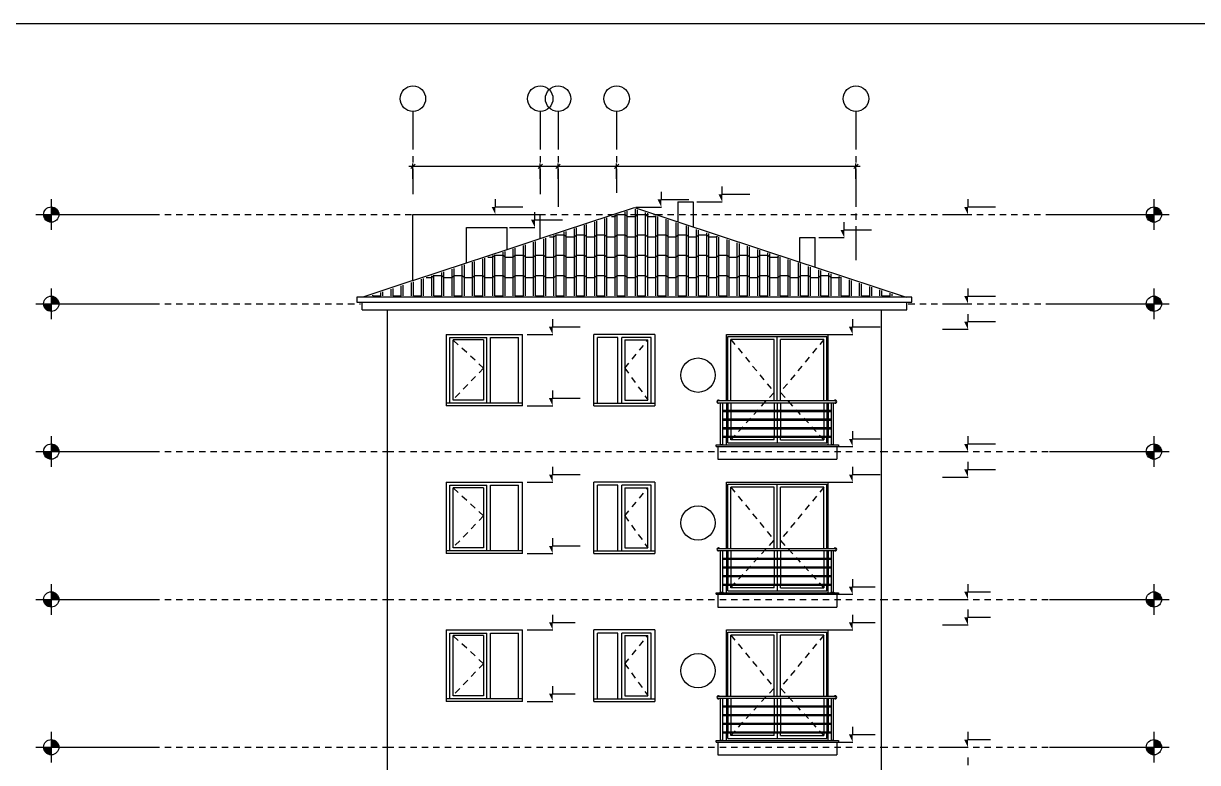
# Model space of a CAD drawing. Header units: metres. Extents: x -220 to 294, y -29 to 18.
# Drawn here: x 76.47 to 99.53, y 3.5 to 18 of the extents above; entities that cross this region are included whole.
import ezdxf

# ---------------------------------------------------------------- set-up
doc = ezdxf.new("R2010")
doc.units = ezdxf.units.M
doc.header["$MEASUREMENT"] = 0
doc.linetypes.add('CENTER2', pattern=[1.125, 0.75, -0.125, 0.125, -0.125])
doc.linetypes.add('DASHED4', pattern=[0.1875, 0.125, -0.0625])
for name, color, linetype in [('Cember', 7, 'Continuous'), ('Cizgi', 7, 'Continuous'), ('Kesit_Kot', 7, 'Continuous'), ('Olculendirme', 7, 'Continuous'), ('Rota', 7, 'Continuous'), ('Standart', 7, 'Continuous'), ('Tarama', 7, 'Continuous')]:
    doc.layers.add(name, color=color, linetype=linetype)

msp = doc.modelspace()

# ---------------------------------------------------------------- hatches: boundary and pattern name
at = {"layer": 'Kesit_Kot', "linetype": 'Continuous', "lineweight": -3}
for points in [[(88.999, 14.397), (88.924, 14.547), (88.999, 14.547)], [(90.194, 14.5), (90.119, 14.65), (90.194, 14.65)], [(85.739, 14.25), (85.664, 14.4), (85.739, 14.4)], [(95.019, 14.25), (94.944, 14.4), (95.019, 14.4)], [(86.514, 14), (86.439, 14.15), (86.514, 14.15)], [(92.588, 13.8), (92.513, 13.95), (92.588, 13.95)], [(95.019, 12.5), (94.944, 12.65), (95.019, 12.65)], [(86.865, 11.9), (86.79, 12.05), (86.865, 12.05)], [(92.755, 11.9), (92.68, 12.05), (92.755, 12.05)], [(95.019, 12), (94.944, 12.15), (95.019, 12.15)], [(86.865, 10.5), (86.79, 10.65), (86.865, 10.65)], [(92.755, 9.7), (92.68, 9.85), (92.755, 9.85)], [(95.019, 9.6), (94.944, 9.75), (95.019, 9.75)], [(95.019, 9.1), (94.944, 9.25), (95.019, 9.25)], [(86.865, 9), (86.79, 9.15), (86.865, 9.15)], [(92.755, 9), (92.68, 9.15), (92.755, 9.15)], [(86.865, 7.6), (86.79, 7.75), (86.865, 7.75)], [(92.755, 6.8), (92.68, 6.95), (92.755, 6.95)], [(95.019, 6.7), (94.944, 6.85), (95.019, 6.85)], [(86.865, 6.1), (86.79, 6.25), (86.865, 6.25)], [(92.755, 6.1), (92.68, 6.25), (92.755, 6.25)], [(95.019, 6.2), (94.944, 6.35), (95.019, 6.35)], [(86.865, 4.7), (86.79, 4.85), (86.865, 4.85)], [(92.755, 3.9), (92.68, 4.05), (92.755, 4.05)], [(95.019, 3.8), (94.944, 3.95), (95.019, 3.95)]]:
    msp.add_hatch(color=216, dxfattribs=at).paths.add_polyline_path(points)
at = {"layer": 'Tarama', "linetype": 'Continuous', "lineweight": -3}
for points in [[(77.167, 14.25), (77.166, 14.267), (77.163, 14.283), (77.159, 14.3), (77.152, 14.315), (77.144, 14.33), (77.134, 14.344), (77.123, 14.356), (77.111, 14.367), (77.097, 14.377), (77.082, 14.385), (77.067, 14.392), (77.05, 14.396), (77.034, 14.399), (77.017, 14.4), (77.017, 14.25)], [(98.82, 14.25), (98.819, 14.267), (98.817, 14.283), (98.812, 14.3), (98.805, 14.315), (98.797, 14.33), (98.788, 14.344), (98.776, 14.356), (98.764, 14.367), (98.75, 14.377), (98.735, 14.385), (98.72, 14.392), (98.704, 14.396), (98.687, 14.399), (98.67, 14.4), (98.67, 14.25)], [(76.867, 14.25), (76.868, 14.233), (76.871, 14.217), (76.875, 14.2), (76.882, 14.185), (76.89, 14.17), (76.9, 14.156), (76.911, 14.144), (76.923, 14.133), (76.937, 14.123), (76.952, 14.115), (76.967, 14.108), (76.984, 14.104), (77, 14.101), (77.017, 14.1), (77.017, 14.25)], [(98.52, 14.25), (98.521, 14.233), (98.524, 14.217), (98.529, 14.2), (98.535, 14.185), (98.543, 14.17), (98.553, 14.156), (98.564, 14.144), (98.577, 14.133), (98.59, 14.123), (98.605, 14.115), (98.621, 14.108), (98.637, 14.104), (98.653, 14.101), (98.67, 14.1), (98.67, 14.25)], [(76.867, 12.5), (76.868, 12.483), (76.871, 12.467), (76.875, 12.45), (76.882, 12.435), (76.89, 12.42), (76.9, 12.406), (76.911, 12.394), (76.923, 12.383), (76.937, 12.373), (76.952, 12.365), (76.967, 12.358), (76.984, 12.354), (77, 12.351), (77.017, 12.35), (77.017, 12.5)], [(77.167, 12.5), (77.166, 12.517), (77.163, 12.533), (77.159, 12.55), (77.152, 12.565), (77.144, 12.58), (77.134, 12.594), (77.123, 12.606), (77.111, 12.617), (77.097, 12.627), (77.082, 12.635), (77.067, 12.642), (77.05, 12.646), (77.034, 12.649), (77.017, 12.65), (77.017, 12.5)], [(98.52, 12.5), (98.521, 12.483), (98.524, 12.467), (98.529, 12.45), (98.535, 12.435), (98.543, 12.42), (98.553, 12.406), (98.564, 12.394), (98.577, 12.383), (98.59, 12.373), (98.605, 12.365), (98.621, 12.358), (98.637, 12.354), (98.653, 12.351), (98.67, 12.35), (98.67, 12.5)], [(98.82, 12.5), (98.819, 12.517), (98.817, 12.533), (98.812, 12.55), (98.805, 12.565), (98.797, 12.58), (98.788, 12.594), (98.776, 12.606), (98.764, 12.617), (98.75, 12.627), (98.735, 12.635), (98.72, 12.642), (98.704, 12.646), (98.687, 12.649), (98.67, 12.65), (98.67, 12.5)], [(77.167, 9.6), (77.166, 9.617), (77.163, 9.633), (77.159, 9.65), (77.152, 9.665), (77.144, 9.68), (77.134, 9.694), (77.123, 9.706), (77.111, 9.717), (77.097, 9.727), (77.082, 9.735), (77.067, 9.742), (77.05, 9.746), (77.034, 9.749), (77.017, 9.75), (77.017, 9.6)], [(98.82, 9.6), (98.819, 9.617), (98.817, 9.633), (98.812, 9.65), (98.805, 9.665), (98.797, 9.68), (98.788, 9.694), (98.776, 9.706), (98.764, 9.717), (98.75, 9.727), (98.735, 9.735), (98.72, 9.742), (98.704, 9.746), (98.687, 9.749), (98.67, 9.75), (98.67, 9.6)], [(76.867, 9.6), (76.868, 9.583), (76.871, 9.567), (76.875, 9.55), (76.882, 9.535), (76.89, 9.52), (76.9, 9.506), (76.911, 9.494), (76.923, 9.483), (76.937, 9.473), (76.952, 9.465), (76.967, 9.458), (76.984, 9.454), (77, 9.451), (77.017, 9.45), (77.017, 9.6)], [(98.52, 9.6), (98.521, 9.583), (98.524, 9.567), (98.529, 9.55), (98.535, 9.535), (98.543, 9.52), (98.553, 9.506), (98.564, 9.494), (98.577, 9.483), (98.59, 9.473), (98.605, 9.465), (98.621, 9.458), (98.637, 9.454), (98.653, 9.451), (98.67, 9.45), (98.67, 9.6)], [(76.867, 6.7), (76.868, 6.683), (76.871, 6.667), (76.875, 6.65), (76.882, 6.635), (76.89, 6.62), (76.9, 6.606), (76.911, 6.594), (76.923, 6.583), (76.937, 6.573), (76.952, 6.565), (76.967, 6.558), (76.984, 6.554), (77, 6.551), (77.017, 6.55), (77.017, 6.7)], [(77.167, 6.7), (77.166, 6.717), (77.163, 6.733), (77.159, 6.75), (77.152, 6.765), (77.144, 6.78), (77.134, 6.794), (77.123, 6.806), (77.111, 6.817), (77.097, 6.827), (77.082, 6.835), (77.067, 6.842), (77.05, 6.846), (77.034, 6.849), (77.017, 6.85), (77.017, 6.7)], [(98.52, 6.7), (98.521, 6.683), (98.524, 6.667), (98.529, 6.65), (98.535, 6.635), (98.543, 6.62), (98.553, 6.606), (98.564, 6.594), (98.577, 6.583), (98.59, 6.573), (98.605, 6.565), (98.621, 6.558), (98.637, 6.554), (98.653, 6.551), (98.67, 6.55), (98.67, 6.7)], [(98.82, 6.7), (98.819, 6.717), (98.817, 6.733), (98.812, 6.75), (98.805, 6.765), (98.797, 6.78), (98.788, 6.794), (98.776, 6.806), (98.764, 6.817), (98.75, 6.827), (98.735, 6.835), (98.72, 6.842), (98.704, 6.846), (98.687, 6.849), (98.67, 6.85), (98.67, 6.7)], [(77.167, 3.8), (77.166, 3.817), (77.163, 3.833), (77.159, 3.85), (77.152, 3.865), (77.144, 3.88), (77.134, 3.894), (77.123, 3.906), (77.111, 3.917), (77.097, 3.927), (77.082, 3.935), (77.067, 3.942), (77.05, 3.946), (77.034, 3.949), (77.017, 3.95), (77.017, 3.8)], [(98.82, 3.8), (98.819, 3.817), (98.817, 3.833), (98.812, 3.85), (98.805, 3.865), (98.797, 3.88), (98.788, 3.894), (98.776, 3.906), (98.764, 3.917), (98.75, 3.927), (98.735, 3.935), (98.72, 3.942), (98.704, 3.946), (98.687, 3.949), (98.67, 3.95), (98.67, 3.8)], [(76.867, 3.8), (76.868, 3.783), (76.871, 3.767), (76.875, 3.75), (76.882, 3.735), (76.89, 3.72), (76.9, 3.706), (76.911, 3.694), (76.923, 3.683), (76.937, 3.673), (76.952, 3.665), (76.967, 3.658), (76.984, 3.654), (77, 3.651), (77.017, 3.65), (77.017, 3.8)], [(98.52, 3.8), (98.521, 3.783), (98.524, 3.767), (98.529, 3.75), (98.535, 3.735), (98.543, 3.72), (98.553, 3.706), (98.564, 3.694), (98.577, 3.683), (98.59, 3.673), (98.605, 3.665), (98.621, 3.658), (98.637, 3.654), (98.653, 3.651), (98.67, 3.65), (98.67, 3.8)]]:
    msp.add_hatch(color=216, dxfattribs=at).paths.add_polyline_path(points)

# ---------------------------------------------------------------- linework, layer by layer
at = {"layer": 'Cember', "color": 237, "linetype": 'Continuous', "lineweight": -3}
for centre in [(89.717, 11.1), (89.717, 8.2), (89.717, 5.3)]:
    msp.add_circle(centre, 0.337, dxfattribs=at)
at = {"layer": 'Cizgi', "color": 18, "linetype": 'Continuous', "lineweight": -3}
msp.add_lwpolyline([(51.917, 18), (172.317, 18)], dxfattribs=at)
at = {"layer": 'Cizgi', "color": 98, "linetype": 'Continuous', "lineweight": -3}
for points in [[(86.619, 13.78), (88.469, 14.39)], [(88.469, 14.39), (89.319, 14.11)], [(89.319, 14.11), (91.719, 13.318)], [(85.969, 13.565), (86.619, 13.78)], [(85.169, 13.301), (85.969, 13.565)], [(84.119, 12.955), (85.169, 13.301)], [(91.719, 13.318), (92.019, 13.219)], [(92.019, 13.219), (93.803, 12.63)], [(84.119, 12.955), (83.134, 12.63)], [(83.119, 12.38), (83.119, 12.48)], [(83.119, 12.38), (83.119, 12.48)], [(83.119, 12.38), (83.119, 12.48)], [(83.119, 12.38), (83.119, 12.48)], [(93.819, 12.38), (93.819, 12.48)], [(93.819, 12.38), (93.819, 12.48)], [(83.119, 12.38), (83.619, 12.38)], [(83.119, 12.38), (83.619, 12.38)], [(83.119, 12.38), (83.619, 12.38)], [(83.119, 12.38), (83.619, 12.38)], [(83.619, 12.38), (93.319, 12.38)], [(93.319, 12.38), (93.819, 12.38)], [(93.319, 12.38), (93.819, 12.38)]]:
    msp.add_lwpolyline(points, dxfattribs=at)
at = {"layer": 'Cizgi', "color": 118, "linetype": 'Continuous', "lineweight": -3}
for points in [[(89.319, 14.5), (89.619, 14.5)], [(89.319, 14.5), (89.319, 14.11)], [(89.619, 14.5), (89.619, 14.011)], [(84.119, 14.25), (86.619, 14.25)], [(84.119, 12.955), (84.119, 14.25)], [(86.619, 13.78), (86.619, 14.25)], [(85.169, 14), (85.969, 14)], [(85.169, 13.301), (85.169, 14)], [(85.969, 13.565), (85.969, 14)], [(91.719, 13.8), (92.019, 13.8)], [(91.719, 13.318), (91.719, 13.8)], [(92.019, 13.219), (92.019, 13.8)], [(84.769, 11.9), (86.269, 11.9)], [(84.769, 11.9), (84.769, 10.5)], [(84.844, 11.84), (85.569, 11.84)], [(84.844, 10.55), (84.844, 11.84)], [(84.906, 10.61), (84.906, 11.79)], [(85.506, 11.79), (84.906, 11.79)], [(85.506, 11.79), (85.506, 10.61)], [(85.569, 10.55), (85.569, 11.84)], [(85.644, 11.84), (86.194, 11.84)], [(85.644, 10.55), (85.644, 11.84)], [(86.194, 10.55), (86.194, 11.84)], [(86.269, 10.5), (86.269, 11.9)], [(85.506, 10.61), (84.906, 10.61)], [(86.269, 10.55), (84.769, 10.55)], [(86.269, 10.5), (84.769, 10.5)], [(84.769, 9), (86.269, 9)], [(84.769, 9), (84.769, 7.6)], [(86.269, 7.6), (86.269, 9)], [(84.844, 8.94), (85.569, 8.94)], [(84.844, 7.65), (84.844, 8.94)], [(84.906, 7.71), (84.906, 8.89)], [(85.506, 8.89), (84.906, 8.89)], [(85.506, 8.89), (85.506, 7.71)], [(85.569, 7.65), (85.569, 8.94)], [(85.644, 8.94), (86.194, 8.94)], [(85.644, 7.65), (85.644, 8.94)], [(86.194, 7.65), (86.194, 8.94)], [(86.269, 7.65), (84.769, 7.65)], [(85.506, 7.71), (84.906, 7.71)], [(86.269, 7.6), (84.769, 7.6)], [(84.769, 6.1), (86.269, 6.1)], [(84.769, 6.1), (84.769, 4.7)], [(84.844, 6.04), (85.569, 6.04)], [(84.844, 4.75), (84.844, 6.04)], [(85.569, 4.75), (85.569, 6.04)], [(85.644, 6.04), (86.194, 6.04)], [(85.644, 4.75), (85.644, 6.04)], [(86.194, 4.75), (86.194, 6.04)], [(86.269, 4.7), (86.269, 6.1)], [(84.906, 4.81), (84.906, 5.99)], [(85.506, 5.99), (84.906, 5.99)], [(85.506, 5.99), (85.506, 4.81)], [(86.269, 4.75), (84.769, 4.75)], [(86.269, 4.7), (84.769, 4.7)], [(85.506, 4.81), (84.906, 4.81)]]:
    msp.add_lwpolyline(points, dxfattribs=at)
at = {"layer": 'Cizgi', "color": 73, "linetype": 'DASHED4', "lineweight": -3}
for points in [[(77.669, 14.25), (84.119, 14.25)], [(84.119, 14.25), (88.894, 14.25)], [(88.894, 14.25), (97.019, 14.25)], [(77.669, 12.5), (83.09, 12.5)], [(93.847, 12.5), (97.019, 12.5)], [(77.669, 9.6), (83.619, 9.6)], [(83.619, 9.6), (93.319, 9.6)], [(93.319, 9.6), (97.019, 9.6)], [(77.669, 6.7), (83.619, 6.7)], [(83.619, 6.7), (93.319, 6.7)], [(93.319, 6.7), (97.019, 6.7)], [(77.669, 3.8), (83.619, 3.8)], [(83.619, 3.8), (93.319, 3.8)], [(93.319, 3.8), (97.019, 3.8)]]:
    msp.add_lwpolyline(points, dxfattribs=at)
at = {"layer": 'Cizgi', "color": 158, "linetype": 'Continuous', "lineweight": -3}
for points in [[(83.019, 12.53), (93.919, 12.53)], [(83.119, 12.38), (83.119, 12.53)], [(93.819, 12.38), (93.819, 12.53)], [(83.119, 12.38), (83.619, 12.38)], [(83.619, 12.38), (93.819, 12.38)], [(83.619, -2.5), (83.619, 12.38)], [(93.319, -2.5), (93.319, 12.38)]]:
    msp.add_lwpolyline(points, dxfattribs=at)
at = {"layer": 'Cizgi', "color": 7, "linetype": 'Continuous', "lineweight": -3}
for points in [[(93.819, 12.53), (93.919, 12.53)], [(93.919, 12.53), (93.919, 12.63)]]:
    msp.add_lwpolyline(points, dxfattribs=at)
at = {"layer": 'Cizgi', "color": 28, "linetype": 'DASHED4', "lineweight": -3}
for points in [[(85.506, 11.239), (84.906, 11.79)], [(85.506, 11.239), (84.906, 10.615)], [(85.506, 8.339), (84.906, 8.89)], [(85.506, 8.339), (84.906, 7.715)], [(85.506, 5.439), (84.906, 5.99)], [(85.506, 5.439), (84.906, 4.815)]]:
    msp.add_lwpolyline(points, dxfattribs=at)
at = {"layer": 'Kesit_Kot', "color": 216, "linetype": 'Continuous', "lineweight": -3}
for points in [[(90.194, 14.65), (90.194, 14.8)], [(85.739, 14.4), (85.739, 14.55)], [(88.999, 14.547), (88.999, 14.697)], [(88.999, 14.547), (89.538, 14.547)], [(90.194, 14.65), (90.733, 14.65)], [(95.019, 14.4), (95.019, 14.55)], [(85.739, 14.4), (86.278, 14.4)], [(86.514, 14.15), (86.514, 14.3)], [(88.499, 14.397), (88.999, 14.397)], [(89.694, 14.5), (90.194, 14.5)], [(95.019, 14.4), (95.558, 14.4)], [(85.239, 14.25), (85.739, 14.25)], [(86.514, 14.15), (87.053, 14.15)], [(92.588, 13.95), (92.588, 14.1)], [(94.519, 14.25), (95.019, 14.25)], [(86.014, 14), (86.514, 14)], [(92.588, 13.95), (93.127, 13.95)], [(92.088, 13.8), (92.588, 13.8)], [(95.019, 12.65), (95.019, 12.8)], [(94.519, 12.5), (95.019, 12.5)], [(95.019, 12.65), (95.558, 12.65)], [(95.019, 12.15), (95.019, 12.3)], [(86.865, 12.05), (86.865, 12.2)], [(86.865, 12.05), (87.404, 12.05)], [(92.755, 12.05), (92.755, 12.2)], [(92.755, 12.05), (93.294, 12.05)], [(94.519, 12), (95.019, 12)], [(95.019, 12.15), (95.558, 12.15)], [(86.365, 11.9), (86.865, 11.9)], [(92.255, 11.9), (92.755, 11.9)], [(86.865, 10.65), (86.865, 10.8)], [(86.865, 10.65), (87.404, 10.65)], [(86.365, 10.5), (86.865, 10.5)], [(92.755, 9.85), (92.755, 10)], [(92.255, 9.7), (92.755, 9.7)], [(92.755, 9.85), (93.294, 9.85)], [(95.019, 9.75), (95.019, 9.9)], [(95.019, 9.75), (95.558, 9.75)], [(94.519, 9.6), (95.019, 9.6)], [(86.865, 9.15), (86.865, 9.3)], [(92.755, 9.15), (92.755, 9.3)], [(95.019, 9.25), (95.019, 9.4)], [(95.019, 9.25), (95.558, 9.25)], [(86.365, 9), (86.865, 9)], [(86.865, 9.15), (87.404, 9.15)], [(92.255, 9), (92.755, 9)], [(92.755, 9.15), (93.294, 9.15)], [(94.519, 9.1), (95.019, 9.1)], [(86.865, 7.75), (86.865, 7.9)], [(86.865, 7.75), (87.404, 7.75)], [(86.365, 7.6), (86.865, 7.6)], [(92.755, 6.95), (92.755, 7.1)], [(92.755, 6.95), (93.197, 6.95)], [(95.019, 6.85), (95.019, 7)], [(92.255, 6.8), (92.755, 6.8)], [(94.519, 6.7), (95.019, 6.7)], [(95.019, 6.85), (95.461, 6.85)], [(95.019, 6.35), (95.019, 6.5)], [(86.865, 6.25), (86.865, 6.4)], [(86.865, 6.25), (87.306, 6.25)], [(92.755, 6.25), (92.755, 6.4)], [(92.755, 6.25), (93.197, 6.25)], [(95.019, 6.35), (95.461, 6.35)], [(86.365, 6.1), (86.865, 6.1)], [(92.255, 6.1), (92.755, 6.1)], [(94.519, 6.2), (95.019, 6.2)], [(86.865, 4.85), (86.865, 5)], [(86.865, 4.85), (87.306, 4.85)], [(86.365, 4.7), (86.865, 4.7)], [(92.755, 4.05), (92.755, 4.2)], [(92.755, 4.05), (93.197, 4.05)], [(95.019, 3.95), (95.019, 4.1)], [(95.019, 3.95), (95.461, 3.95)], [(92.255, 3.9), (92.755, 3.9)], [(94.519, 3.8), (95.019, 3.8)], [(95.019, 3.45), (95.019, 3.6)]]:
    msp.add_lwpolyline(points, dxfattribs=at)
at = {"layer": 'Olculendirme', "color": 59, "linetype": 'Continuous', "lineweight": -3}
for points in [[(84.161, 15.242), (84.076, 15.158)], [(86.661, 15.242), (86.576, 15.158)], [(87.011, 15.242), (86.926, 15.158)], [(88.161, 15.242), (88.076, 15.158)], [(92.861, 15.242), (92.776, 15.158)]]:
    msp.add_lwpolyline(points, dxfattribs=at)
at = {"layer": 'Olculendirme', "color": 47, "linetype": 'Continuous', "lineweight": -3}
for points in [[(84.119, 14.95), (84.119, 15.25)], [(86.619, 14.95), (86.619, 15.25)], [(86.969, 14.95), (86.969, 15.25)], [(88.119, 14.95), (88.119, 15.25)], [(92.819, 14.95), (92.819, 15.25)], [(84.039, 15.2), (92.899, 15.2)]]:
    msp.add_lwpolyline(points, dxfattribs=at)
at = {"layer": 'Rota', "color": 158, "linetype": 'Continuous', "lineweight": -3}
for points in [[(83.119, 12.63), (83.019, 12.63)], [(83.019, 12.63), (83.019, 12.53)], [(93.919, 12.63), (83.119, 12.63)]]:
    msp.add_lwpolyline(points, dxfattribs=at)
at = {"layer": 'Standart', "color": 251, "linetype": 'CENTER2', "lineweight": -3}
for points in [[(84.119, 16.275), (84.119, 14.65)], [(86.619, 16.275), (86.619, 14.65)], [(86.969, 16.275), (86.969, 14.295)], [(88.119, 16.275), (88.119, 14.675)], [(92.819, 16.275), (92.819, 13.355)]]:
    msp.add_lwpolyline(points, dxfattribs=at)
at = {"layer": 'Standart', "color": 216, "linetype": 'Continuous', "lineweight": -3}
for points in [[(77.017, 14.55), (77.017, 13.95)], [(98.67, 14.55), (98.67, 13.95)], [(76.717, 14.25), (77.317, 14.25)], [(77.317, 14.25), (79.069, 14.25)], [(96.619, 14.25), (98.37, 14.25)], [(98.37, 14.25), (98.97, 14.25)], [(77.017, 12.8), (77.017, 12.2)], [(98.67, 12.8), (98.67, 12.2)], [(76.717, 12.5), (77.317, 12.5)], [(77.317, 12.5), (79.069, 12.5)], [(96.619, 12.5), (98.37, 12.5)], [(98.37, 12.5), (98.97, 12.5)], [(77.017, 9.9), (77.017, 9.3)], [(98.67, 9.9), (98.67, 9.3)], [(76.717, 9.6), (77.317, 9.6)], [(77.317, 9.6), (79.069, 9.6)], [(96.619, 9.6), (98.37, 9.6)], [(98.37, 9.6), (98.97, 9.6)], [(77.017, 7), (77.017, 6.4)], [(98.67, 7), (98.67, 6.4)], [(76.717, 6.7), (77.317, 6.7)], [(77.317, 6.7), (79.069, 6.7)], [(96.619, 6.7), (98.37, 6.7)], [(98.37, 6.7), (98.97, 6.7)], [(77.017, 4.1), (77.017, 3.5)], [(98.67, 4.1), (98.67, 3.5)], [(76.717, 3.8), (77.317, 3.8)], [(77.317, 3.8), (79.069, 3.8)], [(96.619, 3.8), (98.37, 3.8)], [(98.37, 3.8), (98.97, 3.8)]]:
    msp.add_lwpolyline(points, dxfattribs=at)
at = {"layer": 'Standart', "color": 118, "linetype": 'Continuous', "lineweight": -3}
for points in [[(87.669, 10.5), (87.669, 11.9)], [(88.869, 11.9), (87.669, 11.9)], [(88.144, 11.84), (87.744, 11.84)], [(87.744, 10.55), (87.744, 11.84)], [(88.144, 10.55), (88.144, 11.84)], [(88.794, 11.84), (88.219, 11.84)], [(88.219, 10.55), (88.219, 11.84)], [(88.281, 11.79), (88.281, 10.61)], [(88.281, 11.79), (88.731, 11.79)], [(88.731, 10.61), (88.731, 11.79)], [(88.794, 10.55), (88.794, 11.84)], [(88.869, 11.9), (88.869, 10.5)], [(90.3, 11.86), (92.248, 11.86)], [(90.3, 10.6), (90.3, 11.86)], [(91.214, 11.8), (90.36, 11.8)], [(90.36, 10.6), (90.36, 11.8)], [(91.214, 10.6), (91.214, 11.8)], [(91.274, 10.6), (91.274, 11.86)], [(92.188, 11.8), (91.334, 11.8)], [(91.334, 10.6), (91.334, 11.8)], [(92.188, 10.6), (92.188, 11.8)], [(92.248, 10.6), (92.248, 11.86)], [(88.281, 10.61), (88.731, 10.61)], [(87.669, 10.55), (88.869, 10.55)], [(87.669, 10.5), (88.869, 10.5)], [(90.3, 10.56), (90.3, 10.41)], [(90.3, 10.39), (90.3, 10.24)], [(90.36, 10.56), (90.36, 10.41)], [(90.36, 10.39), (90.36, 10.24)], [(91.214, 10.56), (91.214, 10.41)], [(91.214, 10.39), (91.214, 10.24)], [(91.274, 10.56), (91.274, 10.41)], [(91.274, 10.39), (91.274, 10.24)], [(91.334, 10.56), (91.334, 10.41)], [(91.334, 10.39), (91.334, 10.24)], [(92.188, 10.56), (92.188, 10.41)], [(92.188, 10.39), (92.188, 10.24)], [(92.248, 10.56), (92.248, 10.41)], [(92.248, 10.39), (92.248, 10.24)], [(90.3, 10.22), (90.3, 10.07)], [(90.36, 10.22), (90.36, 10.07)], [(91.214, 10.22), (91.214, 10.07)], [(91.274, 10.22), (91.274, 10.07)], [(91.334, 10.22), (91.334, 10.07)], [(92.188, 10.22), (92.188, 10.07)], [(92.248, 10.22), (92.248, 10.07)], [(90.3, 10.05), (90.3, 9.901)], [(90.36, 10.05), (90.36, 9.901)], [(91.214, 10.05), (91.214, 9.901)], [(91.274, 10.05), (91.274, 9.901)], [(91.334, 10.05), (91.334, 9.901)], [(92.188, 10.05), (92.188, 9.901)], [(92.248, 10.05), (92.248, 9.901)], [(90.3, 9.77), (90.3, 9.881)], [(90.3, 9.77), (92.248, 9.77)], [(90.36, 9.83), (90.36, 9.881)], [(91.214, 9.83), (90.36, 9.83)], [(91.214, 9.83), (91.214, 9.881)], [(91.274, 9.881), (91.274, 9.77)], [(91.334, 9.83), (91.334, 9.881)], [(91.334, 9.83), (92.188, 9.83)], [(92.188, 9.881), (92.188, 9.83)], [(92.248, 9.77), (92.248, 9.881)], [(87.669, 7.6), (87.669, 9)], [(88.869, 9), (87.669, 9)], [(88.869, 9), (88.869, 7.6)], [(88.144, 8.94), (87.744, 8.94)], [(87.744, 7.65), (87.744, 8.94)], [(88.144, 7.65), (88.144, 8.94)], [(88.794, 8.94), (88.219, 8.94)], [(88.219, 7.65), (88.219, 8.94)], [(88.281, 8.89), (88.281, 7.71)], [(88.281, 8.89), (88.731, 8.89)], [(88.731, 7.71), (88.731, 8.89)], [(88.794, 7.65), (88.794, 8.94)], [(90.3, 8.96), (92.248, 8.96)], [(90.3, 7.7), (90.3, 8.96)], [(91.214, 8.9), (90.36, 8.9)], [(90.36, 7.7), (90.36, 8.9)], [(91.214, 7.7), (91.214, 8.9)], [(91.274, 7.7), (91.274, 8.96)], [(92.188, 8.9), (91.334, 8.9)], [(91.334, 7.7), (91.334, 8.9)], [(92.188, 7.7), (92.188, 8.9)], [(92.248, 7.7), (92.248, 8.96)], [(87.669, 7.65), (88.869, 7.65)], [(88.281, 7.71), (88.731, 7.71)], [(90.3, 7.66), (90.3, 7.51)], [(90.36, 7.66), (90.36, 7.51)], [(91.214, 7.66), (91.214, 7.51)], [(91.274, 7.66), (91.274, 7.51)], [(91.334, 7.66), (91.334, 7.51)], [(92.188, 7.66), (92.188, 7.51)], [(92.248, 7.66), (92.248, 7.51)], [(87.669, 7.6), (88.869, 7.6)], [(90.3, 7.49), (90.3, 7.34)], [(90.36, 7.49), (90.36, 7.34)], [(91.214, 7.49), (91.214, 7.34)], [(91.274, 7.49), (91.274, 7.34)], [(91.334, 7.49), (91.334, 7.34)], [(92.188, 7.49), (92.188, 7.34)], [(92.248, 7.49), (92.248, 7.34)], [(90.3, 7.32), (90.3, 7.17)], [(90.3, 7.15), (90.3, 7.001)], [(90.36, 7.32), (90.36, 7.17)], [(90.36, 7.15), (90.36, 7.001)], [(91.214, 7.32), (91.214, 7.17)], [(91.214, 7.15), (91.214, 7.001)], [(91.274, 7.32), (91.274, 7.17)], [(91.274, 7.15), (91.274, 7.001)], [(91.334, 7.32), (91.334, 7.17)], [(91.334, 7.15), (91.334, 7.001)], [(92.188, 7.32), (92.188, 7.17)], [(92.188, 7.15), (92.188, 7.001)], [(92.248, 7.32), (92.248, 7.17)], [(92.248, 7.15), (92.248, 7.001)], [(90.3, 6.87), (90.3, 6.981)], [(90.36, 6.93), (90.36, 6.981)], [(91.214, 6.93), (90.36, 6.93)], [(91.214, 6.93), (91.214, 6.981)], [(91.274, 6.981), (91.274, 6.87)], [(91.334, 6.93), (91.334, 6.981)], [(91.334, 6.93), (92.188, 6.93)], [(92.188, 6.981), (92.188, 6.93)], [(92.248, 6.87), (92.248, 6.981)], [(90.3, 6.87), (92.248, 6.87)], [(87.669, 4.7), (87.669, 6.1)], [(88.869, 6.1), (87.669, 6.1)], [(88.144, 6.04), (87.744, 6.04)], [(87.744, 4.75), (87.744, 6.04)], [(88.144, 4.75), (88.144, 6.04)], [(88.794, 6.04), (88.219, 6.04)], [(88.219, 4.75), (88.219, 6.04)], [(88.794, 4.75), (88.794, 6.04)], [(88.869, 6.1), (88.869, 4.7)], [(90.3, 6.06), (92.248, 6.06)], [(90.3, 4.8), (90.3, 6.06)], [(91.214, 6), (90.36, 6)], [(90.36, 4.8), (90.36, 6)], [(91.214, 4.8), (91.214, 6)], [(91.274, 4.8), (91.274, 6.06)], [(92.188, 6), (91.334, 6)], [(91.334, 4.8), (91.334, 6)], [(92.188, 4.8), (92.188, 6)], [(92.248, 4.8), (92.248, 6.06)], [(88.281, 5.99), (88.281, 4.81)], [(88.281, 5.99), (88.731, 5.99)], [(88.731, 4.81), (88.731, 5.99)], [(87.669, 4.75), (88.869, 4.75)], [(87.669, 4.7), (88.869, 4.7)], [(88.281, 4.81), (88.731, 4.81)], [(90.3, 4.76), (90.3, 4.61)], [(90.36, 4.76), (90.36, 4.61)], [(91.214, 4.76), (91.214, 4.61)], [(91.274, 4.76), (91.274, 4.61)], [(91.334, 4.76), (91.334, 4.61)], [(92.188, 4.76), (92.188, 4.61)], [(92.248, 4.76), (92.248, 4.61)], [(90.3, 4.59), (90.3, 4.44)], [(90.3, 4.42), (90.3, 4.27)], [(90.36, 4.59), (90.36, 4.44)], [(90.36, 4.42), (90.36, 4.27)], [(91.214, 4.59), (91.214, 4.44)], [(91.214, 4.42), (91.214, 4.27)], [(91.274, 4.59), (91.274, 4.44)], [(91.274, 4.42), (91.274, 4.27)], [(91.334, 4.59), (91.334, 4.44)], [(91.334, 4.42), (91.334, 4.27)], [(92.188, 4.59), (92.188, 4.44)], [(92.188, 4.42), (92.188, 4.27)], [(92.248, 4.59), (92.248, 4.44)], [(92.248, 4.42), (92.248, 4.27)], [(90.3, 4.25), (90.3, 4.101)], [(90.36, 4.25), (90.36, 4.101)], [(91.214, 4.25), (91.214, 4.101)], [(91.274, 4.25), (91.274, 4.101)], [(91.334, 4.25), (91.334, 4.101)], [(92.188, 4.25), (92.188, 4.101)], [(92.248, 4.25), (92.248, 4.101)], [(90.3, 3.97), (90.3, 4.081)], [(90.3, 3.97), (92.248, 3.97)], [(90.36, 4.03), (90.36, 4.081)], [(91.214, 4.03), (90.36, 4.03)], [(91.214, 4.03), (91.214, 4.081)], [(91.274, 4.081), (91.274, 3.97)], [(91.334, 4.03), (91.334, 4.081)], [(91.334, 4.03), (92.188, 4.03)], [(92.188, 4.081), (92.188, 4.03)], [(92.248, 3.97), (92.248, 4.081)]]:
    msp.add_lwpolyline(points, dxfattribs=at)
at = {"layer": 'Standart', "color": 28, "linetype": 'DASHED4', "lineweight": -3}
for points in [[(88.281, 11.239), (88.731, 11.79)], [(90.36, 11.8), (91.214, 10.765)], [(92.188, 11.8), (91.334, 10.765)], [(88.281, 11.239), (88.731, 10.615)], [(90.36, 9.83), (91.214, 10.765)], [(92.188, 9.83), (91.334, 10.765)], [(88.281, 8.339), (88.731, 8.89)], [(90.36, 8.9), (91.214, 7.865)], [(92.188, 8.9), (91.334, 7.865)], [(88.281, 8.339), (88.731, 7.715)], [(90.36, 6.93), (91.214, 7.865)], [(92.188, 6.93), (91.334, 7.865)], [(90.36, 6), (91.214, 4.965)], [(92.188, 6), (91.334, 4.965)], [(88.281, 5.439), (88.731, 5.99)], [(88.281, 5.439), (88.731, 4.815)], [(90.36, 4.03), (91.214, 4.965)], [(92.188, 4.03), (91.334, 4.965)]]:
    msp.add_lwpolyline(points, dxfattribs=at)
at = {"layer": 'Standart', "color": 178, "linetype": 'Continuous', "lineweight": -3}
for points in [[(90.274, 11.9), (92.274, 11.9)], [(90.274, 10.6), (90.274, 11.9)], [(92.274, 10.6), (92.274, 11.9)], [(90.274, 10.56), (90.274, 10.41)], [(90.274, 10.39), (90.274, 10.24)], [(92.274, 10.56), (92.274, 10.41)], [(92.274, 10.39), (92.274, 10.24)], [(90.274, 10.22), (90.274, 10.07)], [(92.274, 10.22), (92.274, 10.07)], [(90.274, 10.05), (90.274, 9.901)], [(92.274, 10.05), (92.274, 9.901)], [(90.274, 9.73), (90.274, 9.881)], [(92.274, 9.73), (92.274, 9.881)], [(90.274, 9), (92.274, 9)], [(90.274, 7.7), (90.274, 9)], [(92.274, 7.7), (92.274, 9)], [(90.274, 7.66), (90.274, 7.51)], [(92.274, 7.66), (92.274, 7.51)], [(90.274, 7.49), (90.274, 7.34)], [(92.274, 7.49), (92.274, 7.34)], [(90.274, 7.32), (90.274, 7.17)], [(90.274, 7.15), (90.274, 7.001)], [(92.274, 7.32), (92.274, 7.17)], [(92.274, 7.15), (92.274, 7.001)], [(90.274, 6.83), (90.274, 6.981)], [(92.274, 6.83), (92.274, 6.981)], [(90.274, 6.1), (92.274, 6.1)], [(90.274, 4.8), (90.274, 6.1)], [(92.274, 4.8), (92.274, 6.1)], [(90.274, 4.76), (90.274, 4.61)], [(92.274, 4.76), (92.274, 4.61)], [(90.274, 4.59), (90.274, 4.44)], [(90.274, 4.42), (90.274, 4.27)], [(92.274, 4.59), (92.274, 4.44)], [(92.274, 4.42), (92.274, 4.27)], [(90.274, 4.25), (90.274, 4.101)], [(92.274, 4.25), (92.274, 4.101)], [(90.274, 3.93), (90.274, 4.081)], [(92.274, 3.93), (92.274, 4.081)]]:
    msp.add_lwpolyline(points, dxfattribs=at)
at = {"layer": 'Standart', "color": 198, "linetype": 'Continuous', "lineweight": -3}
for points in [[(90.114, 10.6), (92.414, 10.6)], [(90.115, 10.56), (92.413, 10.56)], [(90.155, 10.56), (90.155, 9.74)], [(90.195, 10.56), (90.195, 9.74)], [(90.195, 10.41), (92.333, 10.41)], [(90.195, 10.39), (92.333, 10.39)], [(92.333, 10.56), (92.333, 9.74)], [(92.373, 10.56), (92.373, 9.74)], [(90.195, 10.24), (92.333, 10.24)], [(90.195, 10.22), (92.333, 10.22)], [(90.195, 10.07), (92.333, 10.07)], [(90.195, 10.05), (92.333, 10.05)], [(90.074, 9.7), (90.074, 9.73)], [(90.074, 9.73), (92.474, 9.73)], [(90.074, 9.7), (92.474, 9.7)], [(90.104, 9.7), (90.104, 9.45)], [(90.145, 9.74), (90.205, 9.74)], [(90.145, 9.74), (90.145, 9.73)], [(90.195, 9.901), (92.333, 9.901)], [(90.195, 9.881), (92.333, 9.881)], [(90.205, 9.74), (90.205, 9.73)], [(92.323, 9.74), (92.383, 9.74)], [(92.323, 9.74), (92.323, 9.73)], [(92.383, 9.74), (92.383, 9.73)], [(92.444, 9.7), (92.444, 9.45)], [(92.474, 9.73), (92.474, 9.7)], [(90.104, 9.45), (92.444, 9.45)], [(90.114, 7.7), (92.414, 7.7)], [(90.115, 7.66), (92.413, 7.66)], [(90.155, 7.66), (90.155, 6.84)], [(90.195, 7.66), (90.195, 6.84)], [(92.333, 7.66), (92.333, 6.84)], [(92.373, 7.66), (92.373, 6.84)], [(90.195, 7.51), (92.333, 7.51)], [(90.195, 7.49), (92.333, 7.49)], [(90.195, 7.34), (92.333, 7.34)], [(90.195, 7.32), (92.333, 7.32)], [(90.195, 7.17), (92.333, 7.17)], [(90.195, 7.15), (92.333, 7.15)], [(90.195, 7.001), (92.333, 7.001)], [(90.195, 6.981), (92.333, 6.981)], [(90.074, 6.8), (90.074, 6.83)], [(90.074, 6.83), (92.474, 6.83)], [(90.074, 6.8), (92.474, 6.8)], [(90.104, 6.8), (90.104, 6.55)], [(90.145, 6.84), (90.205, 6.84)], [(90.145, 6.84), (90.145, 6.83)], [(90.205, 6.84), (90.205, 6.83)], [(92.323, 6.84), (92.383, 6.84)], [(92.323, 6.84), (92.323, 6.83)], [(92.383, 6.84), (92.383, 6.83)], [(92.444, 6.8), (92.444, 6.55)], [(92.474, 6.83), (92.474, 6.8)], [(90.104, 6.55), (92.444, 6.55)], [(90.114, 4.8), (92.414, 4.8)], [(90.115, 4.76), (92.413, 4.76)], [(90.155, 4.76), (90.155, 3.94)], [(90.195, 4.76), (90.195, 3.94)], [(92.333, 4.76), (92.333, 3.94)], [(92.373, 4.76), (92.373, 3.94)], [(90.195, 4.61), (92.333, 4.61)], [(90.195, 4.59), (92.333, 4.59)], [(90.195, 4.44), (92.333, 4.44)], [(90.195, 4.42), (92.333, 4.42)], [(90.195, 4.27), (92.333, 4.27)], [(90.195, 4.25), (92.333, 4.25)], [(90.074, 3.9), (90.074, 3.93)], [(90.074, 3.93), (92.474, 3.93)], [(90.145, 3.94), (90.205, 3.94)], [(90.145, 3.94), (90.145, 3.93)], [(90.195, 4.101), (92.333, 4.101)], [(90.195, 4.081), (92.333, 4.081)], [(90.205, 3.94), (90.205, 3.93)], [(92.323, 3.94), (92.383, 3.94)], [(92.323, 3.94), (92.323, 3.93)], [(92.383, 3.94), (92.383, 3.93)], [(92.474, 3.93), (92.474, 3.9)], [(90.074, 3.9), (92.474, 3.9)], [(90.104, 3.9), (90.104, 3.65)], [(92.444, 3.9), (92.444, 3.65)], [(90.104, 3.65), (92.444, 3.65)]]:
    msp.add_lwpolyline(points, dxfattribs=at)
at = {"layer": 'Standart', "color": 251, "linetype": 'Continuous', "lineweight": -3}
for centre in [(84.119, 16.525), (86.619, 16.525), (86.969, 16.525), (88.119, 16.525), (92.819, 16.525)]:
    msp.add_circle(centre, 0.25, dxfattribs=at)
at = {"layer": 'Standart', "color": 216, "linetype": 'Continuous', "lineweight": -3}
for centre in [(77.017, 14.25), (98.67, 14.25), (77.017, 12.5), (98.67, 12.5), (77.017, 9.6), (98.67, 9.6), (77.017, 6.7), (98.67, 6.7), (77.017, 3.8), (98.67, 3.8)]:
    msp.add_circle(centre, 0.15, dxfattribs=at)
at = {"layer": 'Standart', "color": 98, "linetype": 'Continuous', "lineweight": -3}
for centre, start, end in [((90.115, 10.58), 41.6226, 318.1897), ((92.413, 10.58), 221.8103, 138.3774), ((90.115, 7.68), 41.6226, 318.1897), ((92.413, 7.68), 221.8103, 138.3774), ((90.115, 4.78), 41.6226, 318.1897), ((92.413, 4.78), 221.8103, 138.3774)]:
    msp.add_arc(centre, 0.03, start, end, dxfattribs=at)
at = {"layer": 'Standart', "color": 198, "linetype": 'Continuous', "lineweight": -3}
for centre, start, end in [((90.115, 10.58), 94.9426, 270), ((92.413, 10.58), 270, 85.0574), ((90.115, 7.68), 94.9426, 270), ((92.413, 7.68), 270, 85.0574), ((90.115, 4.78), 94.9426, 270), ((92.413, 4.78), 270, 85.0574)]:
    msp.add_arc(centre, 0.02, start, end, dxfattribs=at)
at = {"layer": 'Tarama', "color": 13, "linetype": 'Continuous', "lineweight": -3}
for points in [[(88.289, 14.255), (88.289, 14.305)], [(88.329, 14.255), (88.329, 14.318)], [(88.489, 14.255), (88.489, 14.357)], [(88.529, 14.255), (88.529, 14.344)], [(87.689, 13.855), (87.689, 14.107)], [(87.729, 13.855), (87.729, 14.12)], [(87.889, 13.855), (87.889, 14.173)], [(87.929, 13.855), (87.929, 14.186)], [(88.017, 14.215), (88.089, 14.215)], [(88.089, 14.215), (88.125, 14.251)], [(88.089, 13.855), (88.089, 14.239)], [(88.129, 13.855), (88.129, 14.252)], [(88.138, 14.255), (88.289, 14.255)], [(88.289, 13.855), (88.289, 14.255)], [(88.289, 14.255), (88.329, 14.215)], [(88.329, 13.855), (88.329, 14.255)], [(88.329, 14.215), (88.489, 14.215)], [(88.489, 13.855), (88.489, 14.255)], [(88.489, 14.215), (88.529, 14.255)], [(88.529, 13.855), (88.529, 14.255)], [(88.529, 14.255), (88.689, 14.255)], [(88.689, 14.255), (88.689, 14.291)], [(88.689, 13.855), (88.689, 14.255)], [(88.689, 14.255), (88.729, 14.215)], [(88.729, 14.255), (88.729, 14.278)], [(88.729, 13.855), (88.729, 14.255)], [(88.729, 14.215), (88.889, 14.215)], [(88.889, 13.855), (88.889, 14.225)], [(88.889, 14.215), (88.897, 14.223)], [(88.929, 13.855), (88.929, 14.212)], [(89.089, 13.855), (89.089, 14.159)], [(89.129, 13.855), (89.129, 14.146)], [(89.289, 13.855), (89.289, 14.093)], [(89.329, 13.855), (89.329, 14.08)], [(86.889, 13.815), (86.929, 13.855)], [(86.889, 13.455), (86.889, 13.843)], [(86.929, 13.855), (86.929, 13.856)], [(86.929, 13.455), (86.929, 13.855)], [(86.929, 13.855), (87.089, 13.855)], [(87.089, 13.855), (87.089, 13.909)], [(87.089, 13.455), (87.089, 13.855)], [(87.089, 13.855), (87.129, 13.815)], [(87.129, 13.855), (87.129, 13.922)], [(87.129, 13.455), (87.129, 13.855)], [(87.289, 13.855), (87.289, 13.975)], [(87.289, 13.455), (87.289, 13.855)], [(87.289, 13.815), (87.329, 13.855)], [(87.329, 13.855), (87.329, 13.988)], [(87.329, 13.455), (87.329, 13.855)], [(87.329, 13.855), (87.489, 13.855)], [(87.489, 13.855), (87.489, 14.041)], [(87.489, 13.455), (87.489, 13.855)], [(87.489, 13.855), (87.529, 13.815)], [(87.529, 13.855), (87.529, 14.054)], [(87.529, 13.455), (87.529, 13.855)], [(87.689, 13.455), (87.689, 13.855)], [(87.689, 13.815), (87.729, 13.855)], [(87.729, 13.455), (87.729, 13.855)], [(87.729, 13.855), (87.889, 13.855)], [(87.889, 13.455), (87.889, 13.855)], [(87.889, 13.855), (87.929, 13.815)], [(87.929, 13.455), (87.929, 13.855)], [(88.089, 13.455), (88.089, 13.855)], [(88.089, 13.815), (88.129, 13.855)], [(88.129, 13.455), (88.129, 13.855)], [(88.129, 13.855), (88.289, 13.855)], [(88.289, 13.455), (88.289, 13.855)], [(88.289, 13.855), (88.329, 13.815)], [(88.329, 13.455), (88.329, 13.855)], [(88.489, 13.455), (88.489, 13.855)], [(88.489, 13.815), (88.529, 13.855)], [(88.529, 13.455), (88.529, 13.855)], [(88.529, 13.855), (88.689, 13.855)], [(88.689, 13.455), (88.689, 13.855)], [(88.689, 13.855), (88.729, 13.815)], [(88.729, 13.455), (88.729, 13.855)], [(88.889, 13.455), (88.889, 13.855)], [(88.889, 13.815), (88.929, 13.855)], [(88.929, 13.455), (88.929, 13.855)], [(88.929, 13.855), (89.089, 13.855)], [(89.089, 13.455), (89.089, 13.855)], [(89.089, 13.855), (89.129, 13.815)], [(89.129, 13.455), (89.129, 13.855)], [(89.289, 13.455), (89.289, 13.855)], [(89.289, 13.815), (89.329, 13.855)], [(89.329, 13.455), (89.329, 13.855)], [(89.329, 13.855), (89.489, 13.855)], [(89.489, 13.855), (89.489, 14.027)], [(89.489, 13.455), (89.489, 13.855)], [(89.489, 13.855), (89.529, 13.815)], [(89.529, 13.855), (89.529, 14.014)], [(89.529, 13.455), (89.529, 13.855)], [(89.689, 13.855), (89.689, 13.961)], [(89.689, 13.455), (89.689, 13.855)], [(89.689, 13.815), (89.729, 13.855)], [(89.729, 13.855), (89.729, 13.948)], [(89.729, 13.455), (89.729, 13.855)], [(89.729, 13.855), (89.889, 13.855)], [(89.889, 13.855), (89.889, 13.895)], [(89.889, 13.455), (89.889, 13.855)], [(89.889, 13.855), (89.929, 13.815)], [(89.929, 13.855), (89.929, 13.882)], [(89.929, 13.455), (89.929, 13.855)], [(86.289, 13.455), (86.289, 13.645)], [(86.329, 13.455), (86.329, 13.658)], [(86.489, 13.455), (86.489, 13.711)], [(86.529, 13.455), (86.529, 13.724)], [(86.689, 13.455), (86.689, 13.777)], [(86.729, 13.455), (86.729, 13.79)], [(86.804, 13.815), (86.889, 13.815)], [(87.129, 13.815), (87.289, 13.815)], [(87.529, 13.815), (87.689, 13.815)], [(87.929, 13.815), (88.089, 13.815)], [(88.329, 13.815), (88.489, 13.815)], [(88.729, 13.815), (88.889, 13.815)], [(89.129, 13.815), (89.289, 13.815)], [(89.529, 13.815), (89.689, 13.815)], [(89.929, 13.815), (90.089, 13.815)], [(90.089, 13.455), (90.089, 13.829)], [(90.089, 13.815), (90.1, 13.826)], [(90.129, 13.455), (90.129, 13.816)], [(90.289, 13.455), (90.289, 13.763)], [(90.329, 13.455), (90.329, 13.75)], [(90.489, 13.455), (90.489, 13.697)], [(90.529, 13.455), (90.529, 13.684)], [(90.689, 13.455), (90.689, 13.631)], [(90.729, 13.455), (90.729, 13.618)], [(85.489, 13.055), (85.489, 13.381)], [(85.529, 13.055), (85.529, 13.394)], [(85.592, 13.415), (85.689, 13.415)], [(85.689, 13.415), (85.729, 13.455)], [(85.689, 13.055), (85.689, 13.447)], [(85.729, 13.455), (85.729, 13.46)], [(85.729, 13.055), (85.729, 13.455)], [(85.729, 13.455), (85.889, 13.455)], [(85.889, 13.455), (85.889, 13.513)], [(85.889, 13.055), (85.889, 13.455)], [(85.889, 13.455), (85.929, 13.415)], [(85.929, 13.455), (85.929, 13.526)], [(85.929, 13.055), (85.929, 13.455)], [(85.929, 13.415), (86.089, 13.415)], [(86.089, 13.455), (86.089, 13.579)], [(86.089, 13.055), (86.089, 13.455)], [(86.089, 13.415), (86.129, 13.455)], [(86.129, 13.455), (86.129, 13.592)], [(86.129, 13.055), (86.129, 13.455)], [(86.129, 13.455), (86.289, 13.455)], [(86.289, 13.055), (86.289, 13.455)], [(86.289, 13.455), (86.329, 13.415)], [(86.329, 13.055), (86.329, 13.455)], [(86.329, 13.415), (86.489, 13.415)], [(86.489, 13.055), (86.489, 13.455)], [(86.489, 13.415), (86.529, 13.455)], [(86.529, 13.055), (86.529, 13.455)], [(86.529, 13.455), (86.689, 13.455)], [(86.689, 13.055), (86.689, 13.455)], [(86.689, 13.455), (86.729, 13.415)], [(86.729, 13.055), (86.729, 13.455)], [(86.729, 13.415), (86.889, 13.415)], [(86.889, 13.055), (86.889, 13.455)], [(86.889, 13.415), (86.929, 13.455)], [(86.929, 13.055), (86.929, 13.455)], [(86.929, 13.455), (87.089, 13.455)], [(87.089, 13.055), (87.089, 13.455)], [(87.089, 13.455), (87.129, 13.415)], [(87.129, 13.055), (87.129, 13.455)], [(87.129, 13.415), (87.289, 13.415)], [(87.289, 13.055), (87.289, 13.455)], [(87.289, 13.415), (87.329, 13.455)], [(87.329, 13.055), (87.329, 13.455)], [(87.329, 13.455), (87.489, 13.455)], [(87.489, 13.055), (87.489, 13.455)], [(87.489, 13.455), (87.529, 13.415)], [(87.529, 13.055), (87.529, 13.455)], [(87.529, 13.415), (87.689, 13.415)], [(87.689, 13.055), (87.689, 13.455)], [(87.689, 13.415), (87.729, 13.455)], [(87.729, 13.055), (87.729, 13.455)], [(87.729, 13.455), (87.889, 13.455)], [(87.889, 13.055), (87.889, 13.455)], [(87.889, 13.455), (87.929, 13.415)], [(87.929, 13.055), (87.929, 13.455)], [(87.929, 13.415), (88.089, 13.415)], [(88.089, 13.055), (88.089, 13.455)], [(88.089, 13.415), (88.129, 13.455)], [(88.129, 13.055), (88.129, 13.455)], [(88.129, 13.455), (88.289, 13.455)], [(88.289, 13.055), (88.289, 13.455)], [(88.289, 13.455), (88.329, 13.415)], [(88.329, 13.055), (88.329, 13.455)], [(88.329, 13.415), (88.489, 13.415)], [(88.489, 13.055), (88.489, 13.455)], [(88.489, 13.415), (88.529, 13.455)], [(88.529, 13.055), (88.529, 13.455)], [(88.529, 13.455), (88.689, 13.455)], [(88.689, 13.055), (88.689, 13.455)], [(88.689, 13.455), (88.729, 13.415)], [(88.729, 13.055), (88.729, 13.455)], [(88.729, 13.415), (88.889, 13.415)], [(88.889, 13.055), (88.889, 13.455)], [(88.889, 13.415), (88.929, 13.455)], [(88.929, 13.055), (88.929, 13.455)], [(88.929, 13.455), (89.089, 13.455)], [(89.089, 13.055), (89.089, 13.455)], [(89.089, 13.455), (89.129, 13.415)], [(89.129, 13.055), (89.129, 13.455)], [(89.129, 13.415), (89.289, 13.415)], [(89.289, 13.055), (89.289, 13.455)], [(89.289, 13.415), (89.329, 13.455)], [(89.329, 13.055), (89.329, 13.455)], [(89.329, 13.455), (89.489, 13.455)], [(89.489, 13.055), (89.489, 13.455)], [(89.489, 13.455), (89.529, 13.415)], [(89.529, 13.055), (89.529, 13.455)], [(89.529, 13.415), (89.689, 13.415)], [(89.689, 13.055), (89.689, 13.455)], [(89.689, 13.415), (89.729, 13.455)], [(89.729, 13.055), (89.729, 13.455)], [(89.729, 13.455), (89.889, 13.455)], [(89.889, 13.055), (89.889, 13.455)], [(89.889, 13.455), (89.929, 13.415)], [(89.929, 13.055), (89.929, 13.455)], [(89.929, 13.415), (90.089, 13.415)], [(90.089, 13.055), (90.089, 13.455)], [(90.089, 13.415), (90.129, 13.455)], [(90.129, 13.055), (90.129, 13.455)], [(90.129, 13.455), (90.289, 13.455)], [(90.289, 13.055), (90.289, 13.455)], [(90.289, 13.455), (90.329, 13.415)], [(90.329, 13.055), (90.329, 13.455)], [(90.329, 13.415), (90.489, 13.415)], [(90.489, 13.055), (90.489, 13.455)], [(90.489, 13.415), (90.529, 13.455)], [(90.529, 13.055), (90.529, 13.455)], [(90.529, 13.455), (90.689, 13.455)], [(90.689, 13.055), (90.689, 13.455)], [(90.689, 13.455), (90.729, 13.415)], [(90.729, 13.055), (90.729, 13.455)], [(90.729, 13.415), (90.889, 13.415)], [(90.889, 13.455), (90.889, 13.565)], [(90.889, 13.055), (90.889, 13.455)], [(90.889, 13.415), (90.929, 13.455)], [(90.929, 13.455), (90.929, 13.552)], [(90.929, 13.055), (90.929, 13.455)], [(90.929, 13.455), (91.089, 13.455)], [(91.089, 13.455), (91.089, 13.499)], [(91.089, 13.055), (91.089, 13.455)], [(91.089, 13.455), (91.129, 13.415)], [(91.129, 13.455), (91.129, 13.486)], [(91.129, 13.055), (91.129, 13.455)], [(91.129, 13.415), (91.289, 13.415)], [(91.289, 13.055), (91.289, 13.433)], [(91.289, 13.415), (91.303, 13.429)], [(91.329, 13.055), (91.329, 13.42)], [(84.889, 13.055), (84.889, 13.183)], [(84.929, 13.055), (84.929, 13.196)], [(85.089, 13.055), (85.089, 13.249)], [(85.129, 13.055), (85.129, 13.262)], [(85.289, 13.055), (85.289, 13.315)], [(85.329, 13.055), (85.329, 13.328)], [(91.489, 13.055), (91.489, 13.367)], [(91.529, 13.055), (91.529, 13.354)], [(91.689, 13.055), (91.689, 13.301)], [(91.729, 13.055), (91.729, 13.288)], [(91.889, 13.055), (91.889, 13.235)], [(91.929, 13.055), (91.929, 13.222)], [(92.089, 13.055), (92.089, 13.169)], [(92.129, 13.055), (92.129, 13.156)], [(84.089, 12.655), (84.089, 12.919)], [(84.129, 12.655), (84.129, 12.932)], [(84.289, 12.655), (84.289, 12.985)], [(84.329, 12.655), (84.329, 12.998)], [(84.38, 13.015), (84.489, 13.015)], [(84.489, 13.015), (84.529, 13.055)], [(84.489, 12.655), (84.489, 13.051)], [(84.529, 13.055), (84.529, 13.064)], [(84.529, 12.655), (84.529, 13.055)], [(84.529, 13.055), (84.689, 13.055)], [(84.689, 13.055), (84.689, 13.117)], [(84.689, 12.655), (84.689, 13.055)], [(84.689, 13.055), (84.729, 13.015)], [(84.729, 13.055), (84.729, 13.13)], [(84.729, 12.655), (84.729, 13.055)], [(84.729, 13.015), (84.889, 13.015)], [(84.889, 12.655), (84.889, 13.055)], [(84.889, 13.015), (84.929, 13.055)], [(84.929, 12.655), (84.929, 13.055)], [(84.929, 13.055), (85.089, 13.055)], [(85.089, 12.655), (85.089, 13.055)], [(85.089, 13.055), (85.129, 13.015)], [(85.129, 12.655), (85.129, 13.055)], [(85.129, 13.015), (85.289, 13.015)], [(85.289, 12.655), (85.289, 13.055)], [(85.289, 13.015), (85.329, 13.055)], [(85.329, 12.655), (85.329, 13.055)], [(85.329, 13.055), (85.489, 13.055)], [(85.489, 12.655), (85.489, 13.055)], [(85.489, 13.055), (85.529, 13.015)], [(85.529, 12.655), (85.529, 13.055)], [(85.529, 13.015), (85.689, 13.015)], [(85.689, 12.655), (85.689, 13.055)], [(85.689, 13.015), (85.729, 13.055)], [(85.729, 12.655), (85.729, 13.055)], [(85.729, 13.055), (85.889, 13.055)], [(85.889, 12.655), (85.889, 13.055)], [(85.889, 13.055), (85.929, 13.015)], [(85.929, 12.655), (85.929, 13.055)], [(85.929, 13.015), (86.089, 13.015)], [(86.089, 12.655), (86.089, 13.055)], [(86.089, 13.015), (86.129, 13.055)], [(86.129, 12.655), (86.129, 13.055)], [(86.129, 13.055), (86.289, 13.055)], [(86.289, 12.655), (86.289, 13.055)], [(86.289, 13.055), (86.329, 13.015)], [(86.329, 12.655), (86.329, 13.055)], [(86.329, 13.015), (86.489, 13.015)], [(86.489, 12.655), (86.489, 13.055)], [(86.489, 13.015), (86.529, 13.055)], [(86.529, 12.655), (86.529, 13.055)], [(86.529, 13.055), (86.689, 13.055)], [(86.689, 12.655), (86.689, 13.055)], [(86.689, 13.055), (86.729, 13.015)], [(86.729, 12.655), (86.729, 13.055)], [(86.729, 13.015), (86.889, 13.015)], [(86.889, 12.655), (86.889, 13.055)], [(86.889, 13.015), (86.929, 13.055)], [(86.929, 12.655), (86.929, 13.055)], [(86.929, 13.055), (87.089, 13.055)], [(87.089, 12.655), (87.089, 13.055)], [(87.089, 13.055), (87.129, 13.015)], [(87.129, 12.655), (87.129, 13.055)], [(87.129, 13.015), (87.289, 13.015)], [(87.289, 12.655), (87.289, 13.055)], [(87.289, 13.015), (87.329, 13.055)], [(87.329, 12.655), (87.329, 13.055)], [(87.329, 13.055), (87.489, 13.055)], [(87.489, 12.655), (87.489, 13.055)], [(87.489, 13.055), (87.529, 13.015)], [(87.529, 12.655), (87.529, 13.055)], [(87.529, 13.015), (87.689, 13.015)], [(87.689, 12.655), (87.689, 13.055)], [(87.689, 13.015), (87.729, 13.055)], [(87.729, 12.655), (87.729, 13.055)], [(87.729, 13.055), (87.889, 13.055)], [(87.889, 12.655), (87.889, 13.055)], [(87.889, 13.055), (87.929, 13.015)], [(87.929, 12.655), (87.929, 13.055)], [(87.929, 13.015), (88.089, 13.015)], [(88.089, 12.655), (88.089, 13.055)], [(88.089, 13.015), (88.129, 13.055)], [(88.129, 12.655), (88.129, 13.055)], [(88.129, 13.055), (88.289, 13.055)], [(88.289, 12.655), (88.289, 13.055)], [(88.289, 13.055), (88.329, 13.015)], [(88.329, 12.655), (88.329, 13.055)], [(88.329, 13.015), (88.489, 13.015)], [(88.489, 12.655), (88.489, 13.055)], [(88.489, 13.015), (88.529, 13.055)], [(88.529, 12.655), (88.529, 13.055)], [(88.529, 13.055), (88.689, 13.055)], [(88.689, 12.655), (88.689, 13.055)], [(88.689, 13.055), (88.729, 13.015)], [(88.729, 12.655), (88.729, 13.055)], [(88.729, 13.015), (88.889, 13.015)], [(88.889, 12.655), (88.889, 13.055)], [(88.889, 13.015), (88.929, 13.055)], [(88.929, 12.655), (88.929, 13.055)], [(88.929, 13.055), (89.089, 13.055)], [(89.089, 12.655), (89.089, 13.055)], [(89.089, 13.055), (89.129, 13.015)], [(89.129, 12.655), (89.129, 13.055)], [(89.129, 13.015), (89.289, 13.015)], [(89.289, 12.655), (89.289, 13.055)], [(89.289, 13.015), (89.329, 13.055)], [(89.329, 12.655), (89.329, 13.055)], [(89.329, 13.055), (89.489, 13.055)], [(89.489, 12.655), (89.489, 13.055)], [(89.489, 13.055), (89.529, 13.015)], [(89.529, 12.655), (89.529, 13.055)], [(89.529, 13.015), (89.689, 13.015)], [(89.689, 12.655), (89.689, 13.055)], [(89.689, 13.015), (89.729, 13.055)], [(89.729, 12.655), (89.729, 13.055)], [(89.729, 13.055), (89.889, 13.055)], [(89.889, 12.655), (89.889, 13.055)], [(89.889, 13.055), (89.929, 13.015)], [(89.929, 12.655), (89.929, 13.055)], [(89.929, 13.015), (90.089, 13.015)], [(90.089, 12.655), (90.089, 13.055)], [(90.089, 13.015), (90.129, 13.055)], [(90.129, 12.655), (90.129, 13.055)], [(90.129, 13.055), (90.289, 13.055)], [(90.289, 12.655), (90.289, 13.055)], [(90.289, 13.055), (90.329, 13.015)], [(90.329, 12.655), (90.329, 13.055)], [(90.329, 13.015), (90.489, 13.015)], [(90.489, 12.655), (90.489, 13.055)], [(90.489, 13.015), (90.529, 13.055)], [(90.529, 12.655), (90.529, 13.055)], [(90.529, 13.055), (90.689, 13.055)], [(90.689, 12.655), (90.689, 13.055)], [(90.689, 13.055), (90.729, 13.015)], [(90.729, 12.655), (90.729, 13.055)], [(90.729, 13.015), (90.889, 13.015)], [(90.889, 12.655), (90.889, 13.055)], [(90.889, 13.015), (90.929, 13.055)], [(90.929, 12.655), (90.929, 13.055)], [(90.929, 13.055), (91.089, 13.055)], [(91.089, 12.655), (91.089, 13.055)], [(91.089, 13.055), (91.129, 13.015)], [(91.129, 12.655), (91.129, 13.055)], [(91.129, 13.015), (91.289, 13.015)], [(91.289, 12.655), (91.289, 13.055)], [(91.289, 13.015), (91.329, 13.055)], [(91.329, 12.655), (91.329, 13.055)], [(91.329, 13.055), (91.489, 13.055)], [(91.489, 12.655), (91.489, 13.055)], [(91.489, 13.055), (91.529, 13.015)], [(91.529, 12.655), (91.529, 13.055)], [(91.529, 13.015), (91.689, 13.015)], [(91.689, 12.655), (91.689, 13.055)], [(91.689, 13.015), (91.729, 13.055)], [(91.729, 12.655), (91.729, 13.055)], [(91.729, 13.055), (91.889, 13.055)], [(91.889, 12.655), (91.889, 13.055)], [(91.889, 13.055), (91.929, 13.015)], [(91.929, 12.655), (91.929, 13.055)], [(91.929, 13.015), (92.089, 13.015)], [(92.089, 12.655), (92.089, 13.055)], [(92.089, 13.015), (92.129, 13.055)], [(92.129, 12.655), (92.129, 13.055)], [(92.129, 13.055), (92.289, 13.055)], [(92.289, 13.055), (92.289, 13.103)], [(92.289, 12.655), (92.289, 13.055)], [(92.289, 13.055), (92.329, 13.015)], [(92.329, 13.055), (92.329, 13.09)], [(92.329, 12.655), (92.329, 13.055)], [(92.329, 13.015), (92.489, 13.015)], [(92.489, 12.655), (92.489, 13.037)], [(92.489, 13.015), (92.506, 13.032)], [(92.529, 12.655), (92.529, 13.024)], [(92.689, 12.655), (92.689, 12.971)], [(92.729, 12.655), (92.729, 12.958)], [(83.489, 12.655), (83.489, 12.721)], [(83.529, 12.655), (83.529, 12.734)], [(83.689, 12.655), (83.689, 12.787)], [(83.729, 12.655), (83.729, 12.8)], [(83.889, 12.655), (83.889, 12.853)], [(83.929, 12.655), (83.929, 12.866)], [(92.889, 12.655), (92.889, 12.905)], [(92.929, 12.655), (92.929, 12.892)], [(93.089, 12.655), (93.089, 12.839)], [(93.129, 12.655), (93.129, 12.826)], [(93.289, 12.655), (93.289, 12.773)], [(93.329, 12.655), (93.329, 12.76)], [(93.489, 12.655), (93.489, 12.707)], [(93.529, 12.655), (93.529, 12.694)], [(83.329, 12.655), (83.329, 12.668)], [(83.329, 12.655), (83.489, 12.655)], [(83.729, 12.655), (83.889, 12.655)], [(84.129, 12.655), (84.289, 12.655)], [(84.529, 12.655), (84.689, 12.655)], [(84.929, 12.655), (85.089, 12.655)], [(85.329, 12.655), (85.489, 12.655)], [(85.729, 12.655), (85.889, 12.655)], [(86.129, 12.655), (86.289, 12.655)], [(86.529, 12.655), (86.689, 12.655)], [(86.929, 12.655), (87.089, 12.655)], [(87.329, 12.655), (87.489, 12.655)], [(87.729, 12.655), (87.889, 12.655)], [(88.129, 12.655), (88.289, 12.655)], [(88.529, 12.655), (88.689, 12.655)], [(88.929, 12.655), (89.089, 12.655)], [(89.329, 12.655), (89.489, 12.655)], [(89.729, 12.655), (89.889, 12.655)], [(90.129, 12.655), (90.289, 12.655)], [(90.529, 12.655), (90.689, 12.655)], [(90.929, 12.655), (91.089, 12.655)], [(91.329, 12.655), (91.489, 12.655)], [(91.729, 12.655), (91.889, 12.655)], [(92.129, 12.655), (92.289, 12.655)], [(92.529, 12.655), (92.689, 12.655)], [(92.929, 12.655), (93.089, 12.655)], [(93.329, 12.655), (93.489, 12.655)]]:
    msp.add_lwpolyline(points, dxfattribs=at)

doc.saveas('drawing.dxf')
